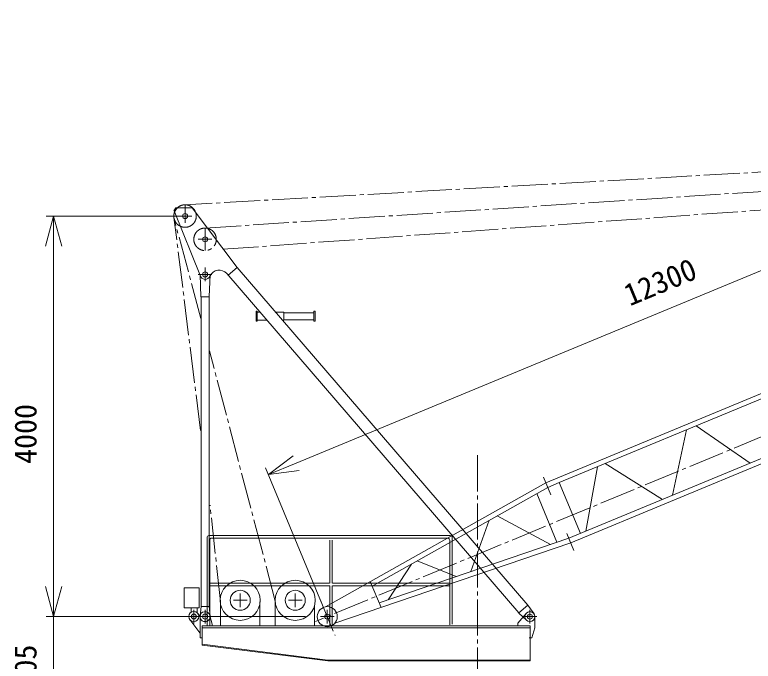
# Model space of a CAD drawing. Units: millimetres, scale not verified. Extents: x -13243 to 13194, y -18215 to 20682.
# Drawn here: x -13078 to -5701, y 4984 to 11438 of the extents above; entities that cross this region are included whole.
import ezdxf
from ezdxf.enums import TextEntityAlignment as Align

# ---------------------------------------------------------------- set-up
doc = ezdxf.new("R2010")
doc.units = ezdxf.units.MM
doc.header["$LTSCALE"] = 40
doc.linetypes.add('CHAIN2', pattern=[12, 9, -1, 1, -1])
for name, color, linetype, lineweight in [('0-2_05 寸法', 7, 'Continuous', 18), ('0-3_10 当社外形線', 3, 'Continuous', 18), ('0-4_12 当社中心線', 3, 'CHAIN2', 18)]:
    doc.layers.add(name, color=color, linetype=linetype, lineweight=lineweight)
doc.styles.add('ＭＳ ゴシック', font='')
doc.styles.get('ＭＳ ゴシック').set_extended_font_data('MS Gothic')

msp = doc.modelspace()

# ---------------------------------------------------------------- linework, layer by layer
at = {"layer": '0-2_05 寸法'}
for p, q in [((-10265.95, 6961.6), (541.98, 11438.4)), ((-11327.79, 9428.69), (-12764.51, 9428.69)), ((-12689.51, 9428.69), (-12689.51, 9128.69)), ((-12689.51, 9128.69), (-12689.51, 5728.75)), ((-10543.12, 6846.8), (-10265.95, 6961.6)), ((-10013.15, 5567.34), (-10571.82, 6916.09)), ((-12689.51, 5728.75), (-12689.51, 6028.75)), ((-12689.51, 5428.75), (-12689.51, 5728.75)), ((-12689.51, 5428.75), (-12689.51, 5728.75)), ((-10173.84, 5428.75), (-12764.51, 5428.75)), ((-10173.84, 5428.75), (-12764.51, 5428.75)), ((-12689.51, 4723.75), (-12689.51, 5428.75))]:
    msp.add_line(p, q, dxfattribs=at)
for points in [[(-12769.9, 9128.69), (-12689.51, 9428.69), (-12609.13, 9128.69)], [(-10235.19, 6887.34), (-10543.12, 6846.8), (-10296.71, 7035.87)], [(-12609.13, 5728.75), (-12689.51, 5428.75), (-12769.9, 5728.75)], [(-12609.13, 5728.75), (-12689.51, 5428.75), (-12769.9, 5728.75)]]:
    msp.add_lwpolyline(points, dxfattribs=at)
at = {"layer": '0-3_10 当社外形線'}
for p, q in [((-11486.16, 9479.16), (-11223.05, 8827.73)), ((-10945.51, 8838.48), (-10856.47, 8915.17)), ((-10855.76, 8915.77), (-7951.44, 5543.61)), ((-11218.3, 8621.46), (-11226.65, 8844.58)), ((-11136.87, 8621.46), (-11126.74, 8844.18)), ((-3153.49, 8678.83), (-7773, 6765.68)), ((-3134.36, 8632.64), (-7638.38, 6767.31)), ((-11218.3, 8621.46), (-11136.87, 8621.46)), ((-11136.68, 8624.07), (-11136.68, 5528.73)), ((-10667.35, 8478.73), (-10667.35, 8378.73)), ((-10655.35, 8468.73), (-10632.68, 8468.73)), ((-10472.11, 8468.73), (-10389.54, 8468.73)), ((-10390.6, 8463.73), (-10089.37, 8463.73)), ((-10389.54, 8468.73), (-10389.54, 8388.73)), ((-10076.68, 8478.73), (-10088.68, 8478.73)), ((-10088.68, 8478.73), (-10088.68, 8378.73)), ((-10076.68, 8478.73), (-10076.68, 8378.73)), ((-10667.35, 8378.73), (-10655.35, 8378.73)), ((-10655.35, 8388.73), (-10564.97, 8388.73)), ((-10402.47, 8388.73), (-10389.54, 8388.73)), ((-10390.6, 8393.73), (-10089.37, 8393.73)), ((-10076.68, 8378.73), (-10088.68, 8378.73)), ((-2923.93, 8124.54), (-7543.46, 6211.43)), ((-2904.78, 8078.29), (-7524.29, 6165.14)), ((-5730.19, 6962.37), (-6270.68, 7333.74)), ((-6365.78, 7294.35), (-6506.49, 6640.88)), ((-6606.55, 6599.44), (-7178.96, 6957.58)), ((-7256.58, 6925.43), (-7374.16, 6281.55)), ((-7795.99, 6821.21), (-7723.35, 6645.81)), ((-7773, 6765.68), (-9975.18, 5526.81)), ((-7753.73, 6719.15), (-9506.8, 5732.94)), ((-7753.73, 6719.15), (-7638.38, 6767.31)), ((-7638.38, 6767.31), (-7427.93, 6259.17)), ((-7863.46, 6657.42), (-7662.04, 6171.09)), ((-7726.55, 6149.15), (-8260.43, 6434.1)), ((-8337.06, 6390.99), (-8520.87, 5878.92)), ((-11156.7, 6218.74), (-11156.7, 5343.17)), ((-8726.7, 6238.74), (-11136.7, 6238.74)), ((-8752.7, 6212.74), (-11110.7, 6212.74)), ((-9438.03, 5566.9), (-7543.46, 6211.43)), ((-8706.7, 6218.74), (-8706.7, 5353.07)), ((-7562.78, 6258.1), (-7493.46, 6090.71)), ((-11130.7, 6192.74), (-11130.7, 5343.17)), ((-9931.7, 6193.1), (-9931.7, 5763.39)), ((-9905.7, 6193.1), (-9905.7, 5763.39)), ((-7524.29, 6165.14), (-9879.87, 5363.77)), ((-8732.7, 6192.74), (-8732.7, 5345.7)), ((-8668.56, 5828.67), (-9057.25, 5985.84)), ((-9113.96, 5953.93), (-9347.87, 5597.57)), ((-9932.41, 5762.74), (-11129.11, 5762.74)), ((-8733.21, 5762.74), (-9904.82, 5762.74)), ((-9526.07, 5779.47), (-9418.86, 5520.61)), ((-11386.7, 5715.83), (-11236.7, 5715.83)), ((-11386.7, 5715.83), (-11386.7, 5515.83)), ((-11236.7, 5715.83), (-11236.7, 5515.83)), ((-9931.35, 5736.74), (-11129.11, 5736.74)), ((-9931.7, 5735.8), (-9931.7, 5339.98)), ((-9905.7, 5736.86), (-9905.7, 5339.1)), ((-8733.21, 5736.74), (-9904.82, 5736.74)), ((-11022.03, 5580.56), (-11022.03, 5342.74)), ((-10629.43, 5576.79), (-10629.43, 5342.74)), ((-10475.8, 5584.34), (-10475.8, 5342.74)), ((-10083.21, 5541.84), (-10083.21, 5338.97)), ((-7950.99, 5543.25), (-7890.76, 5457.46)), ((-11386.7, 5515.83), (-11236.7, 5515.83)), ((-11316.7, 5517.79), (-11316.7, 5475.22)), ((-11256.7, 5517.79), (-11256.7, 5469.9)), ((-11224.25, 5434.36), (-11253.27, 5464.63)), ((-11216.75, 5528.78), (-11226.43, 5433.8)), ((-11137.3, 5528.78), (-11126.98, 5434.15)), ((-8051.7, 5363.05), (-7970.41, 5460.84)), ((-8041.7, 5464.76), (-7966.24, 5392.6)), ((-11227.52, 5267.16), (-11329.01, 5399.56)), ((-9961.73, 5446.16), (-9951.31, 5415.89)), ((-7881.7, 5425.23), (-7881.7, 5318.68)), ((-11207.16, 5338.74), (-7930.73, 5338.74)), ((-11207.16, 5145.42), (-11207.16, 5338.74)), ((-11207.16, 5318.74), (-7930.31, 5318.74)), ((-8051.7, 5363.05), (-8051.7, 5341.86)), ((-7911.39, 5218.74), (-7881.7, 5318.68)), ((-7939.71, 5218.74), (-7911.39, 5218.74)), ((-11207.16, 5152.48), (-9950.18, 4995.63)), ((-11207.16, 5145.42), (-9951.54, 4988.75)), ((-9951.91, 4995.74), (-7931.7, 4995.74))]:
    msp.add_line(p, q, dxfattribs=at)
for points in [[(-11465.73, 9511.45), (-11304.35, 9511.45), (-10857.39, 8914.7)], [(-10960.91, 8853.98), (-8042.36, 5465.3), (-7951.44, 5543.61)], [(-11216.68, 8619.27), (-11216.68, 5528.73), (-11136.68, 5528.73)], [(-10667.35, 8478.73), (-10655.35, 8478.73), (-10655.35, 8378.73)], [(-11227.16, 5430.73), (-11227.16, 5218.74), (-11207.16, 5218.74)], [(-11107.16, 5340.98), (-11107.16, 5354.59), (-11128.65, 5440.98)], [(-9951.54, 4988.75), (-7930.73, 4988.74), (-7930.73, 5338.74)]]:
    msp.add_lwpolyline(points, dxfattribs=at)
for centre, radius in [((-11376.68, 9428.73), 25), ((-11176.69, 9196.45), 25), ((-11176.69, 8846.46), 25), ((-10825.73, 5591.89), 200), ((-10275.73, 5591.89), 200), ((-10825.73, 5591.89), 100), ((-10275.73, 5591.89), 100), ((-11289.33, 5429.98), 50), ((-9955.95, 5428.68), 100), ((-7931.97, 5428.87), 50), ((-11289.33, 5429.98), 25), ((-11176.89, 5429.39), 25), ((-9955.75, 5428.75), 25), ((-7931.68, 5428.73), 25)]:
    msp.add_circle(centre, radius, dxfattribs=at)
for centre, radius, start, end in [((-11376.68, 9428.72), 122.5, 136.68455, 154.71073), ((-11376.68, 9428.72), 112.5, 132.90589, 158.18664), ((-11036.68, 8788.73), 100, 40.73711, 154.90925), ((-11176.68, 8846.46), 50, 189.62715, 342.30059), ((-11136.7, 6218.74), 20, 90, 180), ((-11110.7, 6192.74), 20, 90, 180), ((-8752.7, 6192.74), 20, 0, 90), ((-8726.7, 6218.74), 20, 0, 90), ((-11177.16, 5428.87), 50, 14.09781, 179.99716), ((-11176.68, 5428.73), 50, 173.66824, 2.39767), ((-11177.16, 5428.87), 50, 196.08773, 196.41511), ((-11177.16, 5428.87), 50, 341.88282, 342.14547)]:
    msp.add_arc(centre, radius, start, end, dxfattribs=at)
at = {"layer": '0-4_12 当社中心線'}
for p, q in [((1352.93, 10264.51), (-11376.68, 9541.22)), ((1535.86, 10188.74), (-10075.16, 5379.3)), ((-11176.69, 9308.95), (1406.51, 10135.16)), ((-11000.89, 9096.77), (1460.09, 10005.83)), ((-11376.68, 9360.62), (-11376.68, 9541.22)), ((-11220.91, 7286.63), (-11488.3, 9414.7)), ((-11219.64, 8407.01), (-11485.36, 9399.63)), ((-11444.78, 9428.73), (-11308.58, 9428.73)), ((-11176.69, 9083.95), (-11176.69, 9308.95)), ((-11244.79, 9196.45), (-11108.58, 9196.45)), ((-11176.68, 8778.35), (-11176.68, 8914.56)), ((-11244.79, 8846.46), (-11108.58, 8846.46)), ((-10475.8, 5584.34), (-11133.08, 8083.65)), ((-8455.73, 7039.87), (-8455.73, -9332.43)), ((-11022.03, 5580.56), (-11127.25, 6541.25)), ((-10825.73, 5523.79), (-10825.73, 5659.99)), ((-10275.73, 5523.79), (-10275.73, 5659.99)), ((-10033.21, 5615.14), (-9878.67, 5242.17)), ((-10893.84, 5591.89), (-10757.63, 5591.89)), ((-10343.84, 5591.89), (-10207.63, 5591.89)), ((-11289.33, 5361.88), (-11289.33, 5498.08)), ((-11176.89, 5361.29), (-11176.89, 5497.5)), ((-9955.73, 5360.64), (-9955.73, 5496.85)), ((-7931.68, 5360.62), (-7931.68, 5496.83)), ((-11357.43, 5429.98), (-11221.22, 5429.98)), ((-11245, 5429.39), (-11108.79, 5429.39)), ((-10023.84, 5428.74), (-9887.63, 5428.74)), ((-7999.79, 5428.73), (-7863.58, 5428.73))]:
    msp.add_line(p, q, dxfattribs=at)
for centre, start, end in [((-11376.68, 9428.72), 24.82733, 130.70193), ((-11376.68, 9428.72), 160.36701, 243.19856), ((-11376.68, 9428.72), 245.67387, 18.20906), ((-11176.69, 9196.45), 80.70859, 353.51597), ((-11176.69, 9196.45), 357.16522, 77.57039)]:
    msp.add_arc(centre, 112.5, start, end, dxfattribs=at)

# ---------------------------------------------------------------- texts
at = {"layer": '0-2_05 寸法', "style": 'ＭＳ ゴシック'}
for s, rotation, p in [('12300', 22.5, (-6908.84, 8465.82)), ('4000', 90, (-12794.51, 6953.72)), ('705', 90, (-12794.51, 4701.25))]:
    msp.add_text(s, height=219.9, rotation=rotation, dxfattribs=at).set_placement(p, align=Align.BOTTOM_LEFT)

doc.saveas('drawing.dxf')
